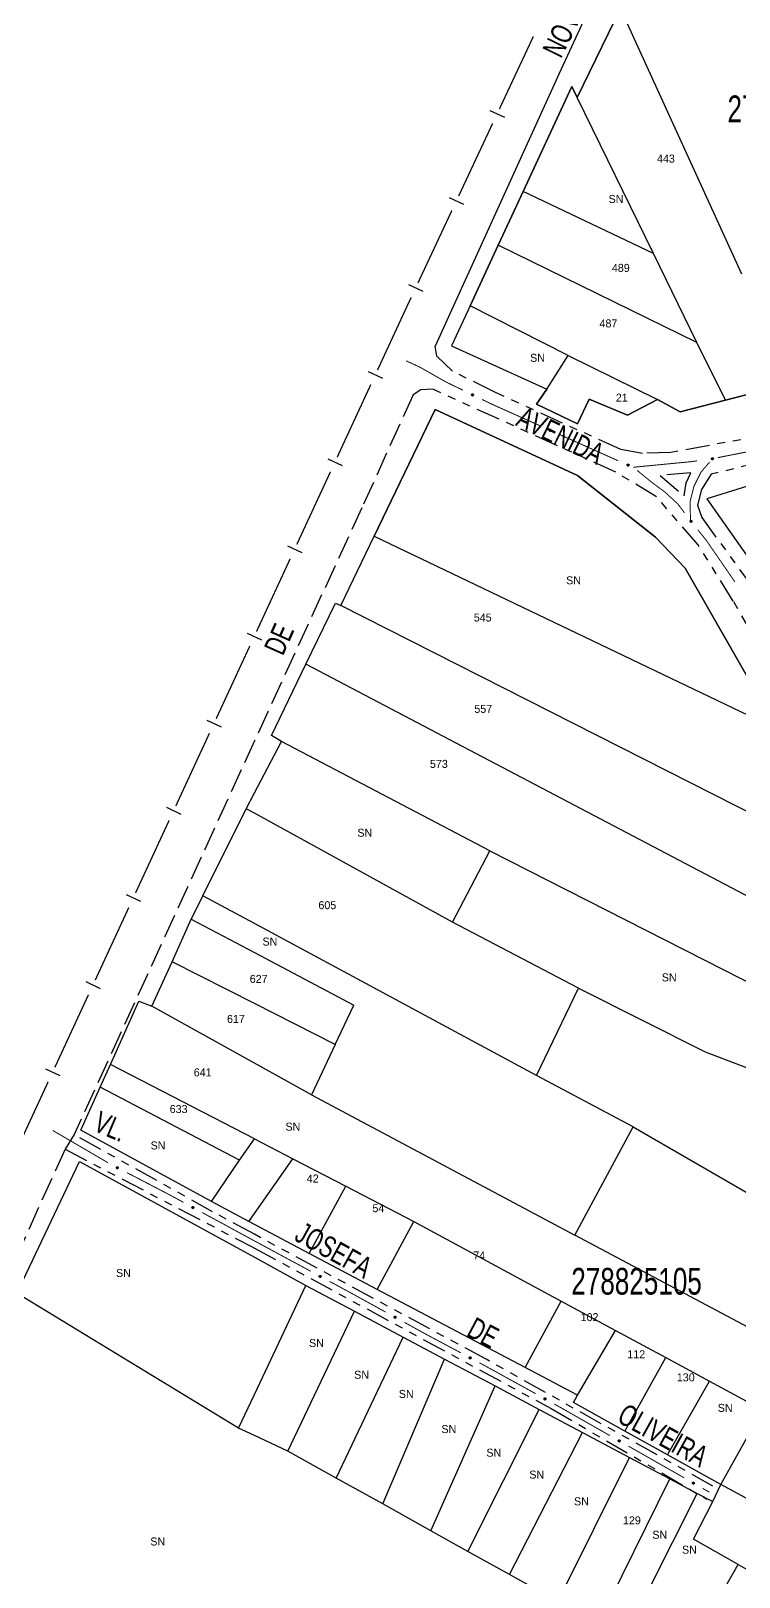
# Model space of a CAD drawing. Extents: x 204373 to 205952, y 4873300 to 4875179.
# Drawn here: x 204595.5 to 204728.3, y 4874133 to 4874422.8 of the extents above; entities that cross this region are included whole.
import ezdxf
from ezdxf.enums import TextEntityAlignment as Align

# ---------------------------------------------------------------- set-up
doc = ezdxf.new("R2010")
doc.units = 0
doc.header["$LTSCALE"] = 1.5
doc.header["$MEASUREMENT"] = 0
doc.linetypes.add('TRACO_11', pattern=[8, 3, -1, 3, -1])
doc.linetypes.add('TRACO_25', pattern=[8, 3, -1, 1, -1, 1, -1])
for name, color, linetype in [('CD_MALHA_LOTES', 7, 'CONTINUOUS'), ('CD_TXT_QUADRA', 255, 'CONTINUOUS'), ('LM-LIM-SETORES-BAIRROS', 250, 'CONTINUOUS'), ('RU-QUADRA', 220, 'CONTINUOUS'), ('SV-EIXO-RUA-N-PAV', 6, 'CONTINUOUS'), ('SV-RUA-NAO-PAV', 7, 'CONTINUOUS'), ('SV-RUA-PAVIM', 7, 'CONTINUOUS'), ('SV-TXT-RUA-N-PAV', 7, 'CONTINUOUS'), ('SV-TXT-RUA-PAV', 7, 'CONTINUOUS'), ('Th_NmrPort', 1, 'CONTINUOUS')]:
    doc.layers.add(name, color=color, linetype=linetype)
doc.styles.add('ARIAL', font='ARIAL.SHX')

msp = doc.modelspace()

# ---------------------------------------------------------------- linework, layer by layer
at = {"layer": 'CD_MALHA_LOTES', "linetype": 'Continuous', "flags": 128}
for points in [[(204697.912973, 4874410.312891), (204706.063629, 4874426.941995)], [(204728.783272, 4874377.177475), (204706.063629, 4874426.941995)], [(204687.796877, 4874392.65641), (204696.92681, 4874412.329432)], [(204696.92681, 4874412.329432), (204697.912973, 4874410.312891)], [(204712.235279, 4874381.026109), (204697.912973, 4874410.312891)], [(204683.13346, 4874382.607761), (204687.796877, 4874392.65641)], [(204712.235279, 4874381.026109), (204687.796877, 4874392.65641)], [(204677.857497, 4874371.239207), (204683.13346, 4874382.607761)], [(204720.375363, 4874364.380966), (204683.13346, 4874382.607761)], [(204720.375363, 4874364.380966), (204712.235279, 4874381.026109)], [(204677.857497, 4874371.239207), (204674.368356, 4874363.720866), (204692.258191, 4874355.639055)], [(204696.220633, 4874361.91619), (204677.857497, 4874371.239207)], [(204692.258191, 4874355.639055), (204696.220633, 4874361.91619)], [(204696.220633, 4874361.91619), (204713.011969, 4874353.67745)], [(204725.724722, 4874353.583889), (204720.375363, 4874364.380966)], [(204738.274321, 4874356.814539), (204725.724722, 4874353.583889)], [(204713.011969, 4874353.67745), (204707.362548, 4874350.774275), (204700.183074, 4874353.755914), (204697.986077, 4874349.126527), (204690.296586, 4874352.814344), (204692.258191, 4874355.639055)], [(204725.724722, 4874353.583889), (204717.249036, 4874351.401988), (204713.011969, 4874353.67745)], [(204734.396058, 4874292.390011), (204731.720211, 4874298.376169), (204718.151614, 4874322.075484), (204712.62159, 4874327.912731), (204697.951667, 4874339.472017), (204671.261623, 4874351.837764), (204659.856174, 4874328.084675)], [(204745.712799, 4874342.398212), (204722.24162, 4874335.039019), (204733.262819, 4874319.448054)], [(204653.59627, 4874315.047746), (204659.856174, 4874328.084675)], [(204659.856174, 4874328.084675), (204734.396058, 4874292.390011)], [(204647.041463, 4874304.058635), (204652.597794, 4874315.508582)], [(204652.597794, 4874315.508582), (204653.59627, 4874315.047746)], [(204741.001364, 4874270.769156), (204653.59627, 4874315.047746)], [(204640.577673, 4874290.738685), (204647.041463, 4874304.058635)], [(204744.102381, 4874253.093356), (204647.041463, 4874304.058635)], [(204637.398954, 4874279.961328), (204642.497821, 4874289.586597)], [(204642.497821, 4874289.586597), (204640.577673, 4874290.738685)], [(204681.515208, 4874269.117829), (204642.497821, 4874289.586597)], [(204635.826378, 4874276.992734), (204637.398954, 4874279.961328)], [(204627.718474, 4874260.666251), (204635.826378, 4874276.992734)], [(204637.398898, 4874276.130556), (204635.826378, 4874276.992734)], [(204674.564276, 4874255.753606), (204637.398898, 4874276.130556)], [(204674.564276, 4874255.753606), (204681.515208, 4874269.117829)], [(204681.515208, 4874269.117829), (204747.145834, 4874235.745674)], [(204627.718474, 4874260.666251), (204625.536755, 4874256.308412)], [(204637.398599, 4874255.456076), (204627.718474, 4874260.666251)], [(204621.974536, 4874248.288936), (204625.536755, 4874256.308412)], [(204625.536755, 4874256.308412), (204637.398521, 4874250.047397)], [(204690.289045, 4874226.988627), (204637.398599, 4874255.456076)], [(204698.182085, 4874243.349456), (204674.564276, 4874255.753606)], [(204637.398521, 4874250.047397), (204656.054059, 4874240.200415)], [(204618.13455, 4874240.014348), (204621.974536, 4874248.288936)], [(204637.398382, 4874240.462362), (204621.974536, 4874248.288936)], [(204690.289045, 4874226.988627), (204698.182085, 4874243.349456)], [(204698.182085, 4874243.349456), (204721.915102, 4874231.444544), (204730.325346, 4874228.2571)], [(204610.383381, 4874229.03783), (204615.730437, 4874240.914548)], [(204615.730437, 4874240.914548), (204618.13455, 4874240.014348)], [(204652.520988, 4874232.788647), (204637.398382, 4874240.462362)], [(204637.39822, 4874229.291803), (204618.13455, 4874240.014348)], [(204652.520988, 4874232.788647), (204656.054059, 4874240.200415)], [(204652.520988, 4874232.788647), (204648.080263, 4874223.345964)], [(204608.470708, 4874224.789459), (204610.383381, 4874229.03783)], [(204637.398015, 4874215.123301), (204610.383381, 4874229.03783)], [(204648.080263, 4874223.345964), (204637.39822, 4874229.291803)], [(204708.397267, 4874217.350665), (204690.289045, 4874226.988627)], [(204604.845523, 4874216.737307), (204608.470708, 4874224.789459)], [(204634.590821, 4874211.107199), (204608.470708, 4874224.789459)], [(204648.080263, 4874223.345964), (204697.492608, 4874197.075439)], [(204697.492608, 4874197.075439), (204708.397267, 4874217.350665)], [(204708.397267, 4874217.350665), (204762.477432, 4874186.113819)], [(204629.33808, 4874203.366319), (204604.845523, 4874216.737307)], [(204634.590821, 4874211.107199), (204637.398015, 4874215.123301)], [(204637.398015, 4874215.123301), (204644.630012, 4874211.376186)], [(204637.397812, 4874201.117838), (204644.630012, 4874211.376186)], [(204644.630012, 4874211.376186), (204654.545224, 4874206.238816)], [(204592.835795, 4874186.134396), (204604.62197, 4874210.886664)], [(204604.62197, 4874210.886664), (204637.397694, 4874192.935438)], [(204629.33808, 4874203.366319), (204634.590821, 4874211.107199)], [(204647.656531, 4874193.619444), (204654.545224, 4874206.238816)], [(204654.545224, 4874206.238816), (204667.267717, 4874199.646909)], [(204636.336589, 4874199.61257), (204629.33808, 4874203.366319)], [(204636.336589, 4874199.61257), (204637.397812, 4874201.117838)], [(204660.408441, 4874186.890899), (204667.267717, 4874199.646909)], [(204667.267717, 4874199.646909), (204694.929112, 4874184.712016)], [(204637.397782, 4874199.050741), (204636.336589, 4874199.61257)], [(204647.656531, 4874193.619444), (204637.397782, 4874199.050741)], [(204768.487823, 4874159.330185), (204697.492608, 4874197.075439)], [(204637.397694, 4874192.935438), (204647.067342, 4874187.639383)], [(204660.408441, 4874186.890899), (204647.656531, 4874193.619444)], [(204634.408013, 4874160.910076), (204594.183708, 4874185.406437)], [(204637.397322, 4874167.221796), (204647.067342, 4874187.639383)], [(204647.067342, 4874187.639383), (204656.169885, 4874182.807051)], [(204688.183497, 4874172.23539), (204660.408441, 4874186.890899)], [(204643.67693, 4874156.593482), (204656.169885, 4874182.807051)], [(204656.169885, 4874182.807051), (204665.306088, 4874177.95685)], [(204688.183497, 4874172.23539), (204694.929112, 4874184.712016)], [(204694.929112, 4874184.712016), (204705.086205, 4874179.228016)], [(204652.749007, 4874151.539463), (204665.306088, 4874177.95685)], [(204665.306088, 4874177.95685), (204673.043805, 4874173.849072)], [(204697.951667, 4874167.081216), (204705.086205, 4874179.228016)], [(204705.086205, 4874179.228016), (204714.543341, 4874174.121935)], [(204661.462298, 4874146.685323), (204673.043805, 4874173.849072)], [(204673.043805, 4874173.849072), (204682.555426, 4874168.79957)], [(204706.869518, 4874160.352894), (204714.543341, 4874174.121935)], [(204714.543341, 4874174.121935), (204722.704698, 4874169.715469)], [(204697.951667, 4874167.081216), (204688.183497, 4874172.23539)], [(204670.475355, 4874141.664185), (204682.555426, 4874168.79957)], [(204682.555426, 4874168.79957), (204690.811705, 4874164.416501)], [(204714.829328, 4874155.924627), (204722.704698, 4874169.715469)], [(204722.704698, 4874169.715469), (204732.68813, 4874164.325232)], [(204634.408013, 4874160.910076), (204637.397322, 4874167.221796)], [(204697.260414, 4874165.69871), (204697.951667, 4874167.081216)], [(204706.869518, 4874160.352894), (204697.260414, 4874165.69871)], [(204677.438624, 4874137.784975), (204690.811705, 4874164.416501)], [(204690.811705, 4874164.416501), (204698.916335, 4874160.113937)], [(204724.872128, 4874150.337533), (204732.68813, 4874164.325232)], [(204637.39721, 4874159.517988), (204634.408013, 4874160.910076)], [(204643.67693, 4874156.593482), (204637.39721, 4874159.517988)], [(204685.200696, 4874133.460755), (204698.916335, 4874160.113937)], [(204698.916335, 4874160.113937), (204707.743693, 4874155.427695)], [(204714.829328, 4874155.924627), (204706.869518, 4874160.352894)], [(204652.749007, 4874151.539463), (204643.67693, 4874156.593482)], [(204694.314655, 4874128.383405), (204707.743693, 4874155.427695)], [(204707.743693, 4874155.427695), (204715.301653, 4874151.415346)], [(204724.872128, 4874150.337533), (204714.829328, 4874155.924627)], [(204661.462298, 4874146.685323), (204652.749007, 4874151.539463)], [(204701.887497, 4874124.164604), (204715.301653, 4874151.415346)], [(204715.301653, 4874151.415346), (204720.45101, 4874148.68167)], [(204706.735822, 4874121.463622), (204720.45101, 4874148.68167)], [(204720.45101, 4874148.68167), (204723.336011, 4874147.150089)], [(204723.336011, 4874147.150089), (204724.872128, 4874150.337533)], [(204733.551549, 4874145.628964), (204724.872128, 4874150.337533)], [(204670.475355, 4874141.664185), (204661.462298, 4874146.685323)], [(204719.726134, 4874140.083948), (204723.336011, 4874147.150089)], [(204677.438624, 4874137.784975), (204670.475355, 4874141.664185)], [(204728.097975, 4874135.321984), (204719.726134, 4874140.083948)], [(204685.200696, 4874133.460755), (204677.438624, 4874137.784975)], [(204694.314655, 4874128.383405), (204685.200696, 4874133.460755)], [(204723.030755, 4874126.471467), (204728.097975, 4874135.321984)], [(204728.097975, 4874135.321984), (204771.741772, 4874111.211739)]]:
    msp.add_lwpolyline(points, dxfattribs=at)
at = {"layer": 'LM-LIM-SETORES-BAIRROS', "const_width": 0.25}
for points in [[(204689.695875, 4874421.709277), (204683.333248, 4874408.125574)], [(204682.060723, 4874405.408834), (204675.698096, 4874391.825131)], [(204674.425571, 4874389.10839), (204668.062944, 4874375.524688)], [(204665.742856, 4874370.571483), (204660.478247, 4874359.200748)], [(204665.942069, 4874370.996787), (204665.742856, 4874370.571483)], [(204666.790419, 4874372.807947), (204665.942069, 4874370.996787)], [(204659.217801, 4874356.478382), (204652.915573, 4874342.866552)], [(204651.655127, 4874340.144186), (204645.352899, 4874326.532355)], [(204644.092454, 4874323.809989), (204637.790225, 4874310.198159)], [(204636.52978, 4874307.475793), (204630.227551, 4874293.863963)], [(204628.967106, 4874291.141597), (204622.664878, 4874277.529767)], [(204621.404432, 4874274.807401), (204615.102204, 4874261.195571)], [(204613.841758, 4874258.473205), (204607.53953, 4874244.861375)], [(204606.279084, 4874242.139009), (204599.976856, 4874228.527179)], [(204598.71641, 4874225.804813), (204592.414182, 4874212.192982)]]:
    msp.add_lwpolyline(points, dxfattribs=at)
at = {"layer": 'LM-LIM-SETORES-BAIRROS'}
for points in [[(204681.550703, 4874407.856257), (204684.267443, 4874406.583731)], [(204673.915551, 4874391.555813), (204676.632291, 4874390.283288)], [(204666.280399, 4874375.25537), (204668.99714, 4874373.982845)], [(204658.696915, 4874358.923515), (204661.419281, 4874357.66307)], [(204651.134241, 4874342.589319), (204653.856607, 4874341.328873)], [(204643.571568, 4874326.255123), (204646.293934, 4874324.994677)], [(204636.008894, 4874309.920927), (204638.73126, 4874308.660481)], [(204628.44622, 4874293.586731), (204631.168586, 4874292.326285)], [(204620.883546, 4874277.252534), (204623.605912, 4874275.992089)], [(204613.320872, 4874260.918338), (204616.043238, 4874259.657893)], [(204605.758198, 4874244.584142), (204608.480564, 4874243.323696)], [(204598.195524, 4874228.249946), (204600.91789, 4874226.9895)]]:
    msp.add_lwpolyline(points, dxfattribs=at)
at = {"layer": 'RU-QUADRA', "linetype": 'Continuous', "flags": 128}
for points in [[(204706.063629, 4874426.941995), (204697.912973, 4874410.312891), (204696.92681, 4874412.329432), (204687.796877, 4874392.65641), (204683.13346, 4874382.607761), (204677.857497, 4874371.239207), (204674.368356, 4874363.720866), (204692.258191, 4874355.639055), (204690.296586, 4874352.814344), (204697.986077, 4874349.126527), (204700.183074, 4874353.755914), (204707.362548, 4874350.774275), (204713.011969, 4874353.67745), (204717.249036, 4874351.401988), (204725.724722, 4874353.583889), (204738.274321, 4874356.814539)], [(204592.835795, 4874186.134396), (204604.62197, 4874210.886664), (204637.397694, 4874192.935438), (204647.067342, 4874187.639383), (204656.169885, 4874182.807051), (204665.306088, 4874177.95685), (204673.043805, 4874173.849072), (204682.555426, 4874168.79957), (204690.811705, 4874164.416501), (204698.916335, 4874160.113937), (204707.743693, 4874155.427695), (204715.301653, 4874151.415346), (204720.45101, 4874148.68167), (204723.336011, 4874147.150089), (204724.872128, 4874150.337533), (204714.829328, 4874155.924627), (204706.869518, 4874160.352894), (204697.260414, 4874165.69871), (204697.951667, 4874167.081216), (204688.183497, 4874172.23539), (204660.408441, 4874186.890899), (204647.656531, 4874193.619444), (204637.397782, 4874199.050741), (204636.336589, 4874199.61257), (204629.33808, 4874203.366319), (204604.845523, 4874216.737307), (204608.470708, 4874224.789459), (204610.383381, 4874229.03783), (204615.730437, 4874240.914548), (204618.13455, 4874240.014348), (204621.974536, 4874248.288936), (204625.536755, 4874256.308412), (204627.718474, 4874260.666251), (204635.826378, 4874276.992734), (204637.398954, 4874279.961328), (204642.497821, 4874289.586597), (204640.577673, 4874290.738685), (204647.041463, 4874304.058635), (204652.597794, 4874315.508582), (204653.59627, 4874315.047746), (204659.856174, 4874328.084675), (204671.261623, 4874351.837764), (204697.951667, 4874339.472017), (204712.62159, 4874327.912731), (204718.151614, 4874322.075484), (204731.720211, 4874298.376169)], [(204745.712799, 4874342.398212), (204722.24162, 4874335.039019), (204733.262819, 4874319.448054)]]:
    msp.add_lwpolyline(points, dxfattribs=at)
at = {"layer": 'SV-EIXO-RUA-N-PAV', "const_width": 0.18}
for points in [[(204665.84341, 4874360.939875), (204667.657428, 4874360.097652)], [(204667.657428, 4874360.097652), (204668.491289, 4874359.710502)], [(204668.491289, 4874359.710502), (204672.907845, 4874357.199127)], [(204672.907845, 4874357.199127), (204673.314212, 4874356.968056)], [(204673.314212, 4874356.968056), (204676.494494, 4874355.430337)], [(204680.095631, 4874353.689128), (204681.8962, 4874352.818523)], [(204681.8962, 4874352.818523), (204681.91982, 4874352.807103)], [(204681.91982, 4874352.807103), (204691.023136, 4874348.732107)], [(204694.674042, 4874347.097821), (204704.714031, 4874342.603534)], [(204724.336398, 4874342.799671), (204734.148342, 4874344.72989)], [(204704.714031, 4874342.603534), (204704.946913, 4874342.499287)], [(204704.946913, 4874342.499287), (204705.630579, 4874342.203648)], [(204708.445896, 4874340.986213), (204718.399493, 4874341.948454)], [(204718.399493, 4874341.948454), (204719.264413, 4874342.032067)], [(204719.264413, 4874342.032067), (204720.384608, 4874342.188373)], [(204721.136408, 4874340.066473), (204722.752782, 4874341.963955)], [(204709.168634, 4874340.396611), (204711.493229, 4874338.500231)], [(204719.826012, 4874337.44568), (204720.909496, 4874339.612649)], [(204720.909496, 4874339.612649), (204721.136408, 4874340.066473)], [(204711.493229, 4874338.500231), (204712.039446, 4874338.054633)], [(204712.039446, 4874338.054633), (204713.889011, 4874336.695769)], [(204713.889011, 4874336.695769), (204714.356341, 4874336.352425)], [(204714.356341, 4874336.352425), (204716.134639, 4874334.710918)], [(204719.077214, 4874334.450489), (204719.686007, 4874336.885661)], [(204719.686007, 4874336.885661), (204719.826012, 4874337.44568)], [(204716.134639, 4874334.710918), (204716.815086, 4874334.082814)], [(204716.815086, 4874334.082814), (204718.067471, 4874332.429665)], [(204719.091539, 4874333.960816), (204719.077214, 4874334.450489)], [(204719.179264, 4874330.962099), (204719.091539, 4874333.960816)], [(204720.533206, 4874329.280589), (204721.787525, 4874327.722807)], [(204721.787525, 4874327.722807), (204722.110844, 4874327.321265)], [(204722.110844, 4874327.321265), (204727.492422, 4874319.511414)], [(204599.572686, 4874216.703371), (204609.933117, 4874210.6485)], [(204613.478142, 4874208.796062), (204621.461759, 4874204.641323)], [(204621.461759, 4874204.641323), (204621.522526, 4874204.609699)], [(204621.522526, 4874204.609699), (204624.09913, 4874203.211563)], [(204627.614882, 4874201.303819), (204637.283201, 4874196.057524)], [(204637.283201, 4874196.057524), (204637.39771, 4874195.995388)], [(204637.39771, 4874195.995388), (204647.961434, 4874190.302609)], [(204651.482675, 4874188.405015), (204654.123606, 4874186.981821)], [(204654.123606, 4874186.981821), (204654.411733, 4874186.826549)], [(204654.411733, 4874186.826549), (204662.012955, 4874182.650771)], [(204665.518771, 4874180.724829), (204669.024587, 4874178.798887)], [(204669.024587, 4874178.798887), (204669.864173, 4874178.337655)], [(204669.864173, 4874178.337655), (204676.07721, 4874175.022712)], [(204679.60631, 4874173.139774), (204680.243171, 4874172.799979)], [(204680.243171, 4874172.799979), (204690.125274, 4874167.364822)], [(204693.629163, 4874165.435404), (204704.060445, 4874159.503426)], [(204707.537539, 4874157.5261), (204717.968821, 4874151.594123)], [(204721.445915, 4874149.616797), (204722.315188, 4874149.122465)], [(204722.315188, 4874149.122465), (204722.720799, 4874148.891806)]]:
    msp.add_lwpolyline(points, dxfattribs=at)
at = {"layer": 'SV-EIXO-RUA-N-PAV'}
for points in [[(204678.213627, 4874354.721381), (204678.259584, 4874354.738114), (204678.302504, 4874354.743098), (204678.339497, 4874354.736952), (204678.370771, 4874354.722997), (204678.401157, 4874354.705117), (204678.427816, 4874354.680331), (204678.451311, 4874354.646267), (204678.46842, 4874354.600284), (204678.470636, 4874354.555981), (204678.466551, 4874354.519391), (204678.453877, 4874354.485943), (204678.436013, 4874354.456715), (204678.409351, 4874354.429874), (204678.374598, 4874354.406402), (204678.327943, 4874354.390316), (204678.285833, 4874354.385719), (204678.250207, 4874354.392603), (204678.216661, 4874354.405558), (204678.185858, 4874354.424184), (204678.159829, 4874354.448665), (204678.136259, 4874354.483699), (204678.120993, 4874354.529957), (204678.115928, 4874354.571905), (204678.12231, 4874354.607617), (204678.135808, 4874354.640357), (204678.153371, 4874354.671052), (204678.177171, 4874354.698888), (204678.213627, 4874354.721381)], [(204692.762424, 4874348.074141), (204692.807867, 4874348.092222), (204692.850621, 4874348.098469), (204692.887779, 4874348.093416), (204692.919451, 4874348.080389), (204692.950352, 4874348.063413), (204692.97773, 4874348.039423), (204693.002218, 4874348.006066), (204693.020676, 4874347.960608), (204693.024197, 4874347.91639), (204693.021193, 4874347.879695), (204693.00951, 4874347.845888), (204692.992515, 4874347.816146), (204692.966656, 4874347.788531), (204692.93261, 4874347.764044), (204692.88645, 4874347.746591), (204692.844494, 4874347.740753), (204692.808681, 4874347.746585), (204692.774767, 4874347.758544), (204692.743428, 4874347.776254), (204692.716689, 4874347.799958), (204692.692096, 4874347.834281), (204692.675473, 4874347.880069), (204692.669174, 4874347.921849), (204692.6745, 4874347.957735), (204692.687026, 4874347.990858), (204692.703677, 4874348.022058), (204692.726646, 4874348.050583), (204692.762424, 4874348.074141)], [(204723.126975, 4874342.673942), (204723.153655, 4874342.714933), (204723.184967, 4874342.744707), (204723.21823, 4874342.762023), (204723.251613, 4874342.76966), (204723.286646, 4874342.773627), (204723.322849, 4874342.769834), (204723.362098, 4874342.756723), (204723.403405, 4874342.730248), (204723.431797, 4874342.696168), (204723.450519, 4874342.664465), (204723.460487, 4874342.630113), (204723.46377, 4874342.596016), (204723.458586, 4874342.55854), (204723.444911, 4874342.518895), (204723.417285, 4874342.478004), (204723.386387, 4874342.449025), (204723.353774, 4874342.433121), (204723.319175, 4874342.423318), (204723.283361, 4874342.419697), (204723.247845, 4874342.423625), (204723.207953, 4874342.437466), (204723.167954, 4874342.465268), (204723.1387, 4874342.495754), (204723.122342, 4874342.528136), (204723.113458, 4874342.562416), (204723.109052, 4874342.597505), (204723.11135, 4874342.634056), (204723.126975, 4874342.673942)], [(204707.378107, 4874341.567892), (204707.423316, 4874341.58655), (204707.465987, 4874341.593342), (204707.503207, 4874341.588763), (204707.535042, 4874341.57614), (204707.566156, 4874341.559558), (204707.593838, 4874341.53592), (204707.618749, 4874341.502878), (204707.637785, 4874341.457658), (204707.641869, 4874341.413489), (204707.639332, 4874341.376758), (204707.628081, 4874341.342805), (204707.611466, 4874341.312849), (204707.585961, 4874341.284907), (204707.55223, 4874341.259988), (204707.506296, 4874341.241948), (204707.464417, 4874341.235577), (204707.428533, 4874341.240951), (204707.39447, 4874341.252478), (204707.362908, 4874341.269787), (204707.335869, 4874341.293148), (204707.310841, 4874341.327156), (204707.293636, 4874341.372728), (204707.286804, 4874341.414425), (204707.291673, 4874341.450375), (204707.303777, 4874341.483655), (204707.320028, 4874341.515064), (204707.342632, 4874341.54388), (204707.378107, 4874341.567892)], [(204719.274518, 4874331.019321), (204719.323214, 4874331.014763), (204719.364133, 4874331.000888), (204719.394931, 4874330.979493), (204719.417217, 4874330.95349), (204719.43702, 4874330.92432), (204719.450497, 4874330.890505), (204719.457141, 4874330.849662), (204719.452912, 4874330.800781), (204719.435944, 4874330.759797), (204719.416583, 4874330.728481), (204719.390807, 4874330.703682), (204719.362147, 4874330.684919), (204719.32656, 4874330.672082), (204719.285103, 4874330.665752), (204719.236055, 4874330.671194), (204719.196032, 4874330.685072), (204719.166786, 4874330.706549), (204719.142018, 4874330.732621), (204719.122158, 4874330.762643), (204719.10912, 4874330.795913), (204719.102822, 4874330.837665), (204719.108835, 4874330.886004), (204719.122221, 4874330.92608), (204719.143282, 4874330.95562), (204719.169498, 4874330.979426), (204719.198514, 4874330.999644), (204719.231941, 4874331.014606), (204719.274518, 4874331.019321)], [(204611.627368, 4874209.883315), (204611.673797, 4874209.898687), (204611.716845, 4874209.902405), (204611.753641, 4874209.895171), (204611.78449, 4874209.880301), (204611.814337, 4874209.861533), (204611.840254, 4874209.835972), (204611.862735, 4874209.801231), (204611.878482, 4874209.754764), (204611.879392, 4874209.710415), (204611.874231, 4874209.673961), (204611.860577, 4874209.640901), (204611.841859, 4874209.612212), (204611.814417, 4874209.586169), (204611.778988, 4874209.56373), (204611.73188, 4874209.549026), (204611.689653, 4874209.545671), (204611.654245, 4874209.553602), (204611.621095, 4874209.56754), (204611.590854, 4874209.587065), (204611.565558, 4874209.612303), (204611.54303, 4874209.648016), (204611.529134, 4874209.694703), (204611.525307, 4874209.736782), (204611.532738, 4874209.772291), (204611.547194, 4874209.804619), (204611.565654, 4874209.834784), (204611.590264, 4874209.861906), (204611.627368, 4874209.883315)], [(204625.783221, 4874202.422971), (204625.82991, 4874202.437537), (204625.873016, 4874202.440508), (204625.909681, 4874202.432638), (204625.940268, 4874202.417236), (204625.969785, 4874202.397954), (204625.995255, 4874202.371948), (204626.017131, 4874202.336822), (204626.032071, 4874202.290089), (204626.032212, 4874202.245732), (204626.02642, 4874202.209372), (204626.012196, 4874202.176553), (204625.992984, 4874202.148193), (204625.965095, 4874202.122629), (204625.929282, 4874202.100808), (204625.881927, 4874202.086922), (204625.839647, 4874202.0843), (204625.804383, 4874202.092843), (204625.771479, 4874202.107352), (204625.741581, 4874202.127399), (204625.716726, 4874202.153071), (204625.69482, 4874202.189168), (204625.681734, 4874202.23609), (204625.678637, 4874202.278229), (204625.686683, 4874202.313604), (204625.701697, 4874202.345676), (204625.720676, 4874202.375516), (204625.745752, 4874202.402208), (204625.783221, 4874202.422971)], [(204649.647793, 4874189.518879), (204649.69444, 4874189.533579), (204649.737536, 4874189.536675), (204649.774224, 4874189.528911), (204649.804856, 4874189.513596), (204649.834428, 4874189.494399), (204649.859973, 4874189.468467), (204649.88195, 4874189.433405), (204649.897025, 4874189.386715), (204649.897294, 4874189.342358), (204649.891607, 4874189.305982), (204649.877477, 4874189.273122), (204649.858347, 4874189.244707), (204649.830532, 4874189.219063), (204649.794783, 4874189.197138), (204649.747467, 4874189.183116), (204649.705196, 4874189.180371), (204649.669907, 4874189.188813), (204649.636962, 4874189.203227), (204649.607005, 4874189.223187), (204649.582076, 4874189.248787), (204649.560067, 4874189.284822), (204649.546846, 4874189.331705), (204649.543627, 4874189.373835), (204649.55157, 4874189.409233), (204649.566492, 4874189.441348), (204649.585385, 4874189.471244), (204649.610384, 4874189.498007), (204649.647793, 4874189.518879)], [(204663.692935, 4874181.85346), (204663.739699, 4874181.867784), (204663.78282, 4874181.870532), (204663.819444, 4874181.862472), (204663.84995, 4874181.846911), (204663.879367, 4874181.827476), (204663.904702, 4874181.801338), (204663.926396, 4874181.7661), (204663.941093, 4874181.71929), (204663.941005, 4874181.674932), (204663.935024, 4874181.638604), (204663.92063, 4874181.605859), (204663.901271, 4874181.577598), (204663.87325, 4874181.552179), (204663.837325, 4874181.530544), (204663.789898, 4874181.516904), (204663.747605, 4874181.514501), (204663.712386, 4874181.523226), (204663.679558, 4874181.537906), (204663.649764, 4874181.558107), (204663.625042, 4874181.583908), (204663.603324, 4874181.620119), (204663.590481, 4874181.667107), (204663.587602, 4874181.709262), (204663.595831, 4874181.744595), (204663.611011, 4874181.776589), (204663.630145, 4874181.80633), (204663.655359, 4874181.832892), (204663.692935, 4874181.85346)], [(204677.766813, 4874174.245999), (204677.813398, 4874174.260894), (204677.856482, 4874174.264168), (204677.893202, 4874174.256557), (204677.923896, 4874174.24137), (204677.953548, 4874174.222296), (204677.979201, 4874174.19647), (204678.001324, 4874174.161499), (204678.016592, 4874174.114873), (204678.017046, 4874174.070517), (204678.01151, 4874174.034118), (204677.997517, 4874174.0012), (204677.978505, 4874173.972705), (204677.950798, 4874173.946945), (204677.915139, 4874173.924873), (204677.867883, 4874173.910654), (204677.825623, 4874173.907733), (204677.790299, 4874173.916028), (204677.757294, 4874173.930305), (204677.727255, 4874173.950141), (204677.70222, 4874173.975637), (204677.680061, 4874174.01158), (204677.666645, 4874174.058408), (204677.663251, 4874174.100524), (204677.671047, 4874174.135955), (204677.685835, 4874174.168132), (204677.704604, 4874174.198105), (204677.729491, 4874174.224973), (204677.766813, 4874174.245999)], [(204691.804861, 4874166.566681), (204691.851632, 4874166.580981), (204691.894754, 4874166.583708), (204691.931374, 4874166.57563), (204691.961873, 4874166.560054), (204691.99128, 4874166.540604), (204692.016602, 4874166.514454), (204692.038278, 4874166.479205), (204692.052952, 4874166.432388), (204692.052842, 4874166.38803), (204692.046843, 4874166.351705), (204692.032433, 4874166.318967), (204692.01306, 4874166.290716), (204691.985027, 4874166.265311), (204691.94909, 4874166.243693), (204691.901657, 4874166.230077), (204691.859363, 4874166.227694), (204691.824148, 4874166.236438), (204691.791327, 4874166.251133), (204691.761543, 4874166.271349), (204691.736834, 4874166.297162), (204691.715134, 4874166.333384), (204691.702315, 4874166.380379), (204691.699456, 4874166.422534), (204691.707703, 4874166.457863), (204691.722899, 4874166.48985), (204691.742048, 4874166.519582), (204691.767275, 4874166.546131), (204691.804861, 4874166.566681)], [(204705.72851, 4874158.681479), (204705.77548, 4874158.695113), (204705.818636, 4874158.697225), (204705.855138, 4874158.688628), (204705.885412, 4874158.672619), (204705.91454, 4874158.652754), (204705.939487, 4874158.626246), (204705.96066, 4874158.590692), (204705.974667, 4874158.543671), (204705.973925, 4874158.49932), (204705.967411, 4874158.463083), (204705.952536, 4874158.430553), (204705.932764, 4874158.402581), (204705.904372, 4874158.377577), (204705.868132, 4874158.356473), (204705.820509, 4874158.343532), (204705.778186, 4874158.341751), (204705.743099, 4874158.350995), (204705.71049, 4874158.366156), (204705.680997, 4874158.386793), (204705.656657, 4874158.412955), (204705.635474, 4874158.449481), (204705.623325, 4874158.496654), (204705.621067, 4874158.538846), (204705.629815, 4874158.574054), (204705.645464, 4874158.605821), (204705.665034, 4874158.635278), (204705.690636, 4874158.661465), (204705.72851, 4874158.681479)], [(204719.636886, 4874150.772175), (204719.683856, 4874150.785809), (204719.727012, 4874150.787922), (204719.763514, 4874150.779324), (204719.793788, 4874150.763316), (204719.822915, 4874150.74345), (204719.847863, 4874150.716943), (204719.869035, 4874150.681389), (204719.883043, 4874150.634368), (204719.882301, 4874150.590016), (204719.875787, 4874150.553779), (204719.860912, 4874150.52125), (204719.841139, 4874150.493277), (204719.812748, 4874150.468274), (204719.776508, 4874150.447169), (204719.728885, 4874150.434229), (204719.686562, 4874150.432448), (204719.651474, 4874150.441691), (204719.618866, 4874150.456852), (204719.589373, 4874150.47749), (204719.565033, 4874150.503651), (204719.54385, 4874150.540178), (204719.531701, 4874150.58735), (204719.529442, 4874150.629542), (204719.538191, 4874150.664751), (204719.55384, 4874150.696517), (204719.573409, 4874150.725974), (204719.599012, 4874150.752162), (204719.636886, 4874150.772175)]]:
    msp.add_lwpolyline(points, close=True, dxfattribs=at)
for points in [[(204678.115928, 4874354.571905), (204678.436013, 4874354.456715)], [(204678.119978, 4874354.549084), (204678.417967, 4874354.444409)], [(204678.120993, 4874354.529957), (204678.409351, 4874354.429874)], [(204678.121909, 4874354.587558), (204678.44201, 4874354.472191)], [(204678.12231, 4874354.607617), (204678.453877, 4874354.485943)], [(204678.13121, 4874354.622468), (204678.457494, 4874354.50108)], [(204678.132749, 4874354.506534), (204678.389011, 4874354.419003)], [(204678.135808, 4874354.640357), (204678.466551, 4874354.519391)], [(204678.136259, 4874354.483699), (204678.374598, 4874354.406402)], [(204678.148476, 4874354.655042), (204678.464892, 4874354.541457)], [(204678.153371, 4874354.671052), (204678.470636, 4874354.555981)], [(204678.154038, 4874354.465927), (204678.344084, 4874354.401318)], [(204678.159829, 4874354.448665), (204678.327943, 4874354.390316)], [(204678.169468, 4874354.682784), (204678.465594, 4874354.580525)], [(204678.177027, 4874354.435108), (204678.300899, 4874354.39037)], [(204678.177171, 4874354.698888), (204678.46842, 4874354.600284)], [(204678.185858, 4874354.424184), (204678.285833, 4874354.385719)], [(204678.195373, 4874354.708149), (204678.455874, 4874354.623116)], [(204678.213627, 4874354.721381), (204678.451311, 4874354.646267)], [(204678.239031, 4874354.729478), (204678.432722, 4874354.666139)], [(204678.259584, 4874354.738114), (204678.427816, 4874354.680331)], [(204678.284038, 4874354.741061), (204678.406088, 4874354.695689)], [(204678.302504, 4874354.743098), (204678.401157, 4874354.705117)], [(204692.669174, 4874347.921849), (204692.992515, 4874347.816146)], [(204692.673895, 4874347.899158), (204692.97484, 4874347.803313)], [(204692.6745, 4874347.957735), (204693.00951, 4874347.845888)], [(204692.67469, 4874347.937672), (204692.998053, 4874347.831792)], [(204692.675473, 4874347.880069), (204692.966656, 4874347.788531)], [(204692.682958, 4874347.972841), (204693.012679, 4874347.861125)], [(204692.687026, 4874347.990858), (204693.021193, 4874347.879695)], [(204692.687914, 4874347.857003), (204692.946645, 4874347.777065)], [(204692.692096, 4874347.834281), (204692.93261, 4874347.764044)], [(204692.699256, 4874348.00591), (204693.018883, 4874347.901703)], [(204692.703677, 4874348.022058), (204693.024197, 4874347.91639)], [(204692.710391, 4874347.817041), (204692.90226, 4874347.758063)], [(204692.716689, 4874347.799958), (204692.88645, 4874347.746591)], [(204692.719421, 4874348.034258), (204693.018433, 4874347.940774)], [(204692.726646, 4874348.050583), (204693.020676, 4874347.960608)], [(204692.734279, 4874347.786913), (204692.859416, 4874347.745847)], [(204692.743428, 4874347.776254), (204692.844494, 4874347.740753)], [(204692.744568, 4874348.060377), (204693.007462, 4874347.98306)], [(204692.762424, 4874348.074141), (204693.002218, 4874348.006066)], [(204692.787577, 4874348.082984), (204692.983052, 4874348.025382)], [(204692.807867, 4874348.092222), (204692.97773, 4874348.039423)], [(204692.832224, 4874348.095888), (204692.955558, 4874348.054134)], [(204692.850621, 4874348.098469), (204692.950352, 4874348.063413)], [(204723.109052, 4874342.597505), (204723.431797, 4874342.696168)], [(204723.11135, 4874342.634056), (204723.403405, 4874342.730248)], [(204723.113458, 4874342.562416), (204723.450519, 4874342.664465)], [(204723.11476, 4874342.581767), (204723.435933, 4874342.681106)], [(204723.114869, 4874342.616555), (204723.413019, 4874342.712756)], [(204723.120335, 4874342.652397), (204723.379657, 4874342.740959)], [(204723.120532, 4874342.545354), (204723.454282, 4874342.644386)], [(204723.122342, 4874342.528136), (204723.460487, 4874342.630113)], [(204723.126975, 4874342.673942), (204723.362098, 4874342.756723)], [(204723.134074, 4874342.51186), (204723.459264, 4874342.61199)], [(204723.1387, 4874342.495754), (204723.46377, 4874342.596016)], [(204723.142415, 4874342.69568), (204723.335299, 4874342.761437)], [(204723.153655, 4874342.714933), (204723.322849, 4874342.769834)], [(204723.15565, 4874342.479947), (204723.45674, 4874342.575336)], [(204723.167954, 4874342.465268), (204723.458586, 4874342.55854)], [(204723.171431, 4874342.731982), (204723.296252, 4874342.769054)], [(204723.184967, 4874342.744707), (204723.286646, 4874342.773627)], [(204723.191426, 4874342.453609), (204723.448861, 4874342.537628)], [(204723.207953, 4874342.437466), (204723.444911, 4874342.518895)], [(204723.232843, 4874342.433943), (204723.423576, 4874342.496496)], [(204723.247845, 4874342.423625), (204723.417285, 4874342.478004)], [(204723.269738, 4874342.423122), (204723.395635, 4874342.461796)], [(204723.283361, 4874342.419697), (204723.386387, 4874342.449025)], [(204707.286804, 4874341.414425), (204707.611466, 4874341.312849)], [(204707.291673, 4874341.450375), (204707.628081, 4874341.342805)], [(204707.291814, 4874341.391795), (204707.593956, 4874341.299792)], [(204707.292119, 4874341.430316), (204707.616805, 4874341.328564)], [(204707.293636, 4874341.372728), (204707.585961, 4874341.284907)], [(204707.299938, 4874341.465588), (204707.631055, 4874341.358081)], [(204707.303777, 4874341.483655), (204707.639332, 4874341.376758)], [(204707.30637, 4874341.349822), (204707.566098, 4874341.273186)], [(204707.310841, 4874341.327156), (204707.55223, 4874341.259988)], [(204707.315814, 4874341.498862), (204707.636742, 4874341.398735)], [(204707.320028, 4874341.515064), (204707.641869, 4874341.413489)], [(204707.329354, 4874341.31015), (204707.521958, 4874341.253621)], [(204707.335616, 4874341.527465), (204707.635794, 4874341.437797)], [(204707.335869, 4874341.293148), (204707.506296, 4874341.241948)], [(204707.342632, 4874341.54388), (204707.637785, 4874341.457658)], [(204707.353624, 4874341.280329), (204707.479274, 4874341.24086)], [(204707.360428, 4874341.553901), (204707.624285, 4874341.47994)], [(204707.362908, 4874341.269787), (204707.464417, 4874341.235577)], [(204707.378107, 4874341.567892), (204707.618749, 4874341.502878)], [(204707.403146, 4874341.577055), (204707.599338, 4874341.521947)], [(204707.423316, 4874341.58655), (204707.593838, 4874341.53592)], [(204707.447624, 4874341.590527), (204707.57148, 4874341.550347)], [(204707.465987, 4874341.593342), (204707.566156, 4874341.559558)], [(204719.102822, 4874330.837665), (204719.285103, 4874330.665752)], [(204719.108835, 4874330.886004), (204719.32656, 4874330.672082)], [(204719.10912, 4874330.795913), (204719.236055, 4874330.671194)], [(204719.109429, 4874330.859803), (204719.303523, 4874330.670967)], [(204719.111278, 4874330.813992), (204719.255352, 4874330.674225)], [(204719.116109, 4874330.903723), (204719.34057, 4874330.681526)], [(204719.118856, 4874330.776296), (204719.211638, 4874330.682824)], [(204719.122158, 4874330.762643), (204719.196032, 4874330.685072)], [(204719.122221, 4874330.92608), (204719.362147, 4874330.684919)], [(204719.134329, 4874330.937664), (204719.374194, 4874330.696337)], [(204719.143282, 4874330.95562), (204719.390807, 4874330.703682)], [(204719.157683, 4874330.965229), (204719.400557, 4874330.715812)], [(204719.169498, 4874330.979426), (204719.416583, 4874330.728481)], [(204719.187235, 4874330.987272), (204719.424532, 4874330.749132)], [(204719.198514, 4874330.999644), (204719.435944, 4874330.759797)], [(204719.218084, 4874331.003352), (204719.441896, 4874330.784136)], [(204719.231941, 4874331.014606), (204719.452912, 4874330.800781)], [(204719.252356, 4874331.015181), (204719.451351, 4874330.826787)], [(204719.274518, 4874331.019321), (204719.457141, 4874330.849662)], [(204719.300942, 4874331.015761), (204719.448853, 4874330.87558)], [(204719.323214, 4874331.014763), (204719.450497, 4874330.890505)], [(204719.346574, 4874331.006954), (204719.437438, 4874330.913689)], [(204719.364133, 4874331.000888), (204719.43702, 4874330.92432)], [(204611.525307, 4874209.736782), (204611.841859, 4874209.612212)], [(204611.528683, 4874209.713852), (204611.823458, 4874209.600443)], [(204611.529134, 4874209.694703), (204611.814417, 4874209.586169)], [(204611.531746, 4874209.752252), (204611.848309, 4874209.627505)], [(204611.532738, 4874209.772291), (204611.860577, 4874209.640901)], [(204611.540194, 4874209.670944), (204611.793766, 4874209.575901)], [(204611.542072, 4874209.786873), (204611.864638, 4874209.655925)], [(204611.54303, 4874209.648016), (204611.778988, 4874209.56373)], [(204611.547194, 4874209.804619), (204611.874231, 4874209.673961)], [(204611.560277, 4874209.629728), (204611.748338, 4874209.559548)], [(204611.56029, 4874209.818925), (204611.873222, 4874209.696066)], [(204611.565558, 4874209.612303), (204611.73188, 4874209.549026)], [(204611.565654, 4874209.834784), (204611.879392, 4874209.710415)], [(204611.58209, 4874209.846036), (204611.875074, 4874209.735096)], [(204611.582349, 4874209.598244), (204611.704849, 4874209.549877)], [(204611.590264, 4874209.861906), (204611.878482, 4874209.754764)], [(204611.590854, 4874209.587065), (204611.689653, 4874209.545671)], [(204611.608732, 4874209.870627), (204611.866614, 4874209.777955)], [(204611.627368, 4874209.883315), (204611.862735, 4874209.801231)], [(204611.652998, 4874209.890661), (204611.84474, 4874209.821642)], [(204611.673797, 4874209.898687), (204611.840254, 4874209.835972)], [(204611.698328, 4874209.900912), (204611.818987, 4874209.851964)], [(204611.716845, 4874209.902405), (204611.814337, 4874209.861533)], [(204625.678637, 4874202.278229), (204625.992984, 4874202.148193)], [(204625.681616, 4874202.255244), (204625.974382, 4874202.136745)], [(204625.681734, 4874202.23609), (204625.965095, 4874202.122629)], [(204625.685343, 4874202.293585), (204625.999698, 4874202.163372)], [(204625.686683, 4874202.313604), (204626.012196, 4874202.176553)], [(204625.692382, 4874202.212142), (204625.944269, 4874202.112721)], [(204625.69482, 4874202.189168), (204625.929282, 4874202.100808)], [(204625.696267, 4874202.328022), (204626.016516, 4874202.191505)], [(204625.701697, 4874202.345676), (204626.02642, 4874202.209372)], [(204625.711748, 4874202.170585), (204625.898564, 4874202.097157)], [(204625.715038, 4874202.359753), (204626.025794, 4874202.231492)], [(204625.716726, 4874202.153071), (204625.881927, 4874202.086922)], [(204625.720676, 4874202.375516), (204626.032212, 4874202.245732)], [(204625.733271, 4874202.138723), (204625.854915, 4874202.088241)], [(204625.737304, 4874202.386482), (204626.028323, 4874202.270484)], [(204625.741581, 4874202.127399), (204625.839647, 4874202.0843)], [(204625.745752, 4874202.402208), (204626.032071, 4874202.290089)], [(204625.764368, 4874202.410608), (204626.020606, 4874202.313483)], [(204625.783221, 4874202.422971), (204626.017131, 4874202.336822)], [(204625.808975, 4874202.429872), (204625.999492, 4874202.357542)], [(204625.82991, 4874202.437537), (204625.995255, 4874202.371948)], [(204625.854475, 4874202.439337), (204625.974269, 4874202.388306)], [(204625.873016, 4874202.440508), (204625.969785, 4874202.397954)], [(204649.543627, 4874189.373835), (204649.858347, 4874189.244707)], [(204649.546671, 4874189.350859), (204649.839779, 4874189.233205)], [(204649.546846, 4874189.331705), (204649.830532, 4874189.219063)], [(204649.550289, 4874189.389211), (204649.865018, 4874189.259905)], [(204649.55157, 4874189.409233), (204649.877477, 4874189.273122)], [(204649.557562, 4874189.307789), (204649.809735, 4874189.209094)], [(204649.560067, 4874189.284822), (204649.794783, 4874189.197138)], [(204649.561113, 4874189.423679), (204649.881755, 4874189.288086)], [(204649.566492, 4874189.441348), (204649.891607, 4874189.305982)], [(204649.577048, 4874189.266287), (204649.764075, 4874189.193399)], [(204649.579792, 4874189.455464), (204649.890917, 4874189.3281)], [(204649.582076, 4874189.248787), (204649.747467, 4874189.183116)], [(204649.585385, 4874189.471244), (204649.897294, 4874189.342358)], [(204649.598663, 4874189.234488), (204649.720452, 4874189.184357)], [(204649.601981, 4874189.482257), (204649.893334, 4874189.367099)], [(204649.607005, 4874189.223187), (204649.705196, 4874189.180371)], [(204649.610384, 4874189.498007), (204649.897025, 4874189.386715)], [(204649.628975, 4874189.506461), (204649.885493, 4874189.410076)], [(204649.647793, 4874189.518879), (204649.88195, 4874189.433405)], [(204649.673527, 4874189.525854), (204649.864252, 4874189.454073)], [(204649.69444, 4874189.533579), (204649.859973, 4874189.468467)], [(204649.718999, 4874189.53545), (204649.83894, 4874189.484764)], [(204649.737536, 4874189.536675), (204649.834428, 4874189.494399)], [(204663.587602, 4874181.709262), (204663.901271, 4874181.577598)], [(204663.590462, 4874181.686262), (204663.88261, 4874181.566247)], [(204663.590481, 4874181.667107), (204663.87325, 4874181.552179)], [(204663.594388, 4874181.724583), (204663.908064, 4874181.592742)], [(204663.595831, 4874181.744595), (204663.92063, 4874181.605859)], [(204663.601004, 4874181.643105), (204663.852373, 4874181.542379)], [(204663.603324, 4874181.620119), (204663.837325, 4874181.530544)], [(204663.605491, 4874181.758963), (204663.925028, 4874181.620788)], [(204663.611011, 4874181.776589), (204663.935024, 4874181.638604)], [(204663.620155, 4874181.601447), (204663.806588, 4874181.527053)], [(204663.624425, 4874181.790596), (204663.934513, 4874181.660726)], [(204663.625042, 4874181.583908), (204663.789898, 4874181.516904)], [(204663.630145, 4874181.80633), (204663.941005, 4874181.674932)], [(204663.641512, 4874181.569475), (204663.762893, 4874181.518363)], [(204663.64683, 4874181.817209), (204663.937244, 4874181.699704)], [(204663.649764, 4874181.558107), (204663.747605, 4874181.514501)], [(204663.655359, 4874181.832892), (204663.941093, 4874181.71929)], [(204663.674018, 4874181.841195), (204663.92975, 4874181.742743)], [(204663.692935, 4874181.85346), (204663.926396, 4874181.7661)], [(204663.718725, 4874181.860227), (204663.908864, 4874181.786911)], [(204663.739699, 4874181.867784), (204663.904702, 4874181.801338)], [(204663.764274, 4874181.869456), (204663.883801, 4874181.817805)], [(204663.78282, 4874181.870532), (204663.879367, 4874181.827476)], [(204677.663251, 4874174.100524), (204677.978505, 4874173.972705)], [(204677.666391, 4874174.07756), (204677.959985, 4874173.961126)], [(204677.666645, 4874174.058408), (204677.950798, 4874173.946945)], [(204677.669849, 4874174.115927), (204677.985113, 4874173.987931)], [(204677.671047, 4874174.135955), (204677.997517, 4874174.0012)], [(204677.677461, 4874174.034536), (204677.930042, 4874173.936891)], [(204677.680061, 4874174.01158), (204677.915139, 4874173.924873)], [(204677.68053, 4874174.15044), (204678.001732, 4874174.016182)], [(204677.685835, 4874174.168132), (204678.01151, 4874174.034118)], [(204677.697119, 4874173.993115), (204677.884448, 4874173.921005)], [(204677.699077, 4874174.182302), (204678.010729, 4874174.056233)], [(204677.70222, 4874173.975637), (204677.867883, 4874173.910654)], [(204677.704604, 4874174.198105), (204678.017046, 4874174.070517)], [(204677.718866, 4874173.961407), (204677.840862, 4874173.911782)], [(204677.721154, 4874174.209188), (204678.012983, 4874174.095242)], [(204677.727255, 4874173.950141), (204677.825623, 4874173.907733)], [(204677.729491, 4874174.224973), (204678.016592, 4874174.114873)], [(204677.748047, 4874174.233504), (204678.004963, 4874174.138185)], [(204677.766813, 4874174.245999), (204678.001324, 4874174.161499)], [(204677.792518, 4874174.253081), (204677.983539, 4874174.182094)], [(204677.813398, 4874174.260894), (204677.979201, 4874174.19647)], [(204677.83795, 4874174.262866), (204677.9581, 4874174.21268)], [(204677.856482, 4874174.264168), (204677.953548, 4874174.222296)], [(204691.699456, 4874166.422534), (204692.01306, 4874166.290716)], [(204691.702304, 4874166.399533), (204691.994394, 4874166.279374)], [(204691.702315, 4874166.380379), (204691.985027, 4874166.265311)], [(204691.70625, 4874166.437852), (204692.01986, 4874166.305856)], [(204691.707703, 4874166.457863), (204692.032433, 4874166.318967)], [(204691.712826, 4874166.356371), (204691.964144, 4874166.255521)], [(204691.715134, 4874166.333384), (204691.94909, 4874166.243693)], [(204691.717369, 4874166.472226), (204692.036838, 4874166.333894)], [(204691.722899, 4874166.48985), (204692.046843, 4874166.351705)], [(204691.731956, 4874166.314704), (204691.918352, 4874166.240217)], [(204691.73632, 4874166.50385), (204692.046343, 4874166.373827)], [(204691.736834, 4874166.297162), (204691.901657, 4874166.230077)], [(204691.742048, 4874166.519582), (204692.052842, 4874166.38803)], [(204691.753298, 4874166.282721), (204691.874653, 4874166.231549)], [(204691.758738, 4874166.530453), (204692.049093, 4874166.412804)], [(204691.761543, 4874166.271349), (204691.859363, 4874166.227694)], [(204691.767275, 4874166.546131), (204692.052952, 4874166.432388)], [(204691.785938, 4874166.554425), (204692.04162, 4874166.455846)], [(204691.804861, 4874166.566681), (204692.038278, 4874166.479205)], [(204691.830654, 4874166.573435), (204692.020757, 4874166.500025)], [(204691.851632, 4874166.580981), (204692.016602, 4874166.514454)], [(204691.876207, 4874166.582642), (204691.995709, 4874166.530931)], [(204691.894754, 4874166.583708), (204691.99128, 4874166.540604)], [(204705.621067, 4874158.538846), (204705.932764, 4874158.402581)], [(204705.623325, 4874158.496654), (204705.904372, 4874158.377577)], [(204705.623587, 4874158.515806), (204705.913938, 4874158.391505)], [(204705.628077, 4874158.554066), (204705.939779, 4874158.417623)], [(204705.629815, 4874158.574054), (204705.952536, 4874158.430553)], [(204705.633494, 4874158.472499), (204705.883353, 4874158.368085)], [(204705.635474, 4874158.449481), (204705.868132, 4874158.356473)], [(204705.639684, 4874158.588278), (204705.957153, 4874158.445416)], [(204705.645464, 4874158.605821), (204705.967411, 4874158.463083)], [(204705.652029, 4874158.430564), (204705.837347, 4874158.353434)], [(204705.656657, 4874158.412955), (204705.820509, 4874158.343532)], [(204705.659083, 4874158.61963), (204705.967225, 4874158.48521)], [(204705.665034, 4874158.635278), (204705.973925, 4874158.49932)], [(204705.672914, 4874158.398281), (204705.793529, 4874158.345388)], [(204705.680997, 4874158.386793), (204705.778186, 4874158.341751)], [(204705.681877, 4874158.64591), (204705.970529, 4874158.524144)], [(204705.690636, 4874158.661465), (204705.974667, 4874158.543671)], [(204705.709415, 4874158.669493), (204705.96367, 4874158.567288)], [(204705.72851, 4874158.681479), (204705.96066, 4874158.590692)], [(204705.754397, 4874158.687866), (204705.943437, 4874158.611759)], [(204705.77548, 4874158.695113), (204705.939487, 4874158.626246)], [(204705.800076, 4874158.696423), (204705.918831, 4874158.643018)], [(204705.818636, 4874158.697225), (204705.91454, 4874158.652754)], [(204719.529442, 4874150.629542), (204719.841139, 4874150.493277)], [(204719.531701, 4874150.58735), (204719.812748, 4874150.468274)], [(204719.531963, 4874150.606503), (204719.822314, 4874150.482201)], [(204719.536453, 4874150.644762), (204719.848154, 4874150.50832)], [(204719.538191, 4874150.664751), (204719.860912, 4874150.52125)], [(204719.54187, 4874150.563196), (204719.791728, 4874150.458782)], [(204719.54385, 4874150.540178), (204719.776508, 4874150.447169)], [(204719.54806, 4874150.678975), (204719.865529, 4874150.536112)], [(204719.55384, 4874150.696517), (204719.875787, 4874150.553779)], [(204719.560405, 4874150.521261), (204719.745723, 4874150.44413)], [(204719.565033, 4874150.503651), (204719.728885, 4874150.434229)], [(204719.567458, 4874150.710326), (204719.875601, 4874150.575907)], [(204719.573409, 4874150.725974), (204719.882301, 4874150.590016)], [(204719.58129, 4874150.488978), (204719.701905, 4874150.436085)], [(204719.589373, 4874150.47749), (204719.686562, 4874150.432448)], [(204719.590252, 4874150.736607), (204719.878905, 4874150.614841)], [(204719.599012, 4874150.752162), (204719.883043, 4874150.634368)], [(204719.617791, 4874150.76019), (204719.872046, 4874150.657985)], [(204719.636886, 4874150.772175), (204719.869035, 4874150.681389)], [(204719.662773, 4874150.778562), (204719.851812, 4874150.702455)], [(204719.683856, 4874150.785809), (204719.847863, 4874150.716943)], [(204719.708452, 4874150.78712), (204719.827206, 4874150.733715)], [(204719.727012, 4874150.787922), (204719.822915, 4874150.74345)]]:
    msp.add_lwpolyline(points, dxfattribs=at)
at = {"layer": 'SV-RUA-NAO-PAV', "linetype": 'TRACO_25'}
for points in [[(204733.780873, 4874452.119808, 8.288033), (204750.687527, 4874415.571429, 8.288033), (204775.92418, 4874360.421219, 9.504874), (204775.724617, 4874357.970954, 9.529611), (204773.84696, 4874356.870909, 9.40593), (204734.512178, 4874347.221465, 9.678028), (204715.507921, 4874343.771868, 9.430666), (204710.199513, 4874343.572066, 9.356458), (204706.092737, 4874344.297317, 9.282248), (204682.501785, 4874355.049492, 9.01015), (204674.562909, 4874358.975259, 9.01015), (204671.582275, 4874361.8257, 8.663843), (204671.319082, 4874363.704041, 8.663843)], [(204780.605474, 4874120.919351, 11.830078), (204775.489072, 4874147.64754, 11.953759), (204756.1341, 4874225.807047, 11.656924), (204747.607232, 4874268.837192, 10.44485), (204743.420473, 4874285.314201, 10.321169), (204737.106206, 4874298.915978, 10.073808), (204727.185137, 4874315.918282, 9.752236), (204720.621428, 4874326.419724, 9.628555), (204712.781129, 4874335.471057, 9.603819), (204705.142524, 4874340.071886, 9.356458), (204670.832991, 4874355.62504, 9.01015), (204668.579426, 4874355.525122, 9.01015), (204667.151154, 4874354.534614, 9.01015)], [(204744.722637, 4874344.994531, 9.826446), (204723.046212, 4874339.671099, 9.554347), (204721.219175, 4874336.820858, 9.554347), (204720.46888, 4874333.895563, 9.628555), (204721.295924, 4874331.545267, 9.628555), (204731.391293, 4874317.718309, 9.678028)], [(204637.397756, 4874197.236065, 11.656924), (204629.56467, 4874201.459581, 11.656924), (204603.59378, 4874215.912267, 10.692212)], [(204601.891913, 4874213.162031, 10.815893), (204637.203924, 4874194.758518, 11.904286), (204637.397719, 4874194.653743, 12.126912)], [(204723.380202, 4874150.024964, 12.250593), (204680.855026, 4874173.804375, 12.201121), (204637.397756, 4874197.236065, 11.656924)], [(204637.397719, 4874194.653743, 12.126912), (204693.02729, 4874164.577843, 12.126912), (204722.204074, 4874147.599743, 12.250593)]]:
    msp.add_polyline3d(points, dxfattribs=at)
msp.add_polyline3d([(204717.989385, 4874335.645861, 9.7275), (204718.364227, 4874338.096118, 9.7275), (204719.240054, 4874339.946288, 9.7275), (204713.50606, 4874339.44647, 9.678028)], close=True, dxfattribs=at)
at = {"layer": 'SV-RUA-PAVIM', "linetype": 'Continuous'}
msp.add_polyline3d([(204711.771292, 4874452.120164, 8.164186), (204694.53273, 4874414.773983, 8.164186), (204671.319082, 4874363.704041, 8.639107)], dxfattribs=at)
at = {"layer": 'SV-RUA-PAVIM', "linetype": 'TRACO_11'}
for points in [[(204667.151154, 4874354.534614, 8.639107), (204657.54364, 4874333.398116, 9.01015), (204637.399095, 4874289.709019, 11.211673)], [(204637.399095, 4874289.709019, 11.211673), (204603.59378, 4874215.912267, 11.211673), (204601.891913, 4874213.162031, 11.211673), (204587.428648, 4874181.334086, 11.211673), (204561.174225, 4874125.034773, 11.434299), (204558.813758, 4874119.973049, 11.434299), (204533.678421, 4874066.073477, 11.434299), (204490.948185, 4873975.222401, 11.285881), (204487.724817, 4873968.251696, 11.285881), (204472.517355, 4873935.364742, 11.285881), (204469.348043, 4873928.510934, 11.285881), (204449.86355, 4873886.374673, 10.593267), (204447.761933, 4873881.829814, 10.593267), (204432.126524, 4873848.224018, 10.420115), (204409.719508, 4873800.415706, 11.481486), (204408.246485, 4873797.267602, 11.06647), (204402.41152, 4873785.04284, 11.06647), (204395.200837, 4873769.29319, 11.06647), (204390.267212, 4873758.477165, 11.06647), (204385.838213, 4873749.015289, 11.027327), (204385.646878, 4873747.378363, 11.027327), (204386.660567, 4873745.61214, 11.027327), (204411.317128, 4873733.676464, 10.385366), (204541.01, 4873672.22, 10.15877)]]:
    msp.add_polyline3d(points, dxfattribs=at)

# ---------------------------------------------------------------- texts
at = {"layer": 'CD_TXT_QUADRA', "style": 'ARIAL', "width": 0.7}
for s, p in [('278825118', (204726.10913, 4874405.660552)), ('278825105', (204696.820052, 4874185.930848))]:
    msp.add_text(s, height=5, dxfattribs=at).set_placement(p)
at = {"layer": 'SV-TXT-RUA-N-PAV', "style": 'ARIAL', "width": 0.7}
for s, rotation, p in [('AVENIDA', 334, (204686.205388, 4874348.903177)), ('VL.', 337, (204606.958861, 4874216.738237)), ('JOSEFA', 331, (204644.660437, 4874196.215032)), ('DE', 332, (204676.964656, 4874178.315889)), ('OLIVEIRA', 331, (204705.179296, 4874162.199065))]:
    msp.add_text(s, height=4, rotation=rotation, dxfattribs=at).set_placement(p)
at = {"layer": 'SV-TXT-RUA-PAV', "style": 'ARIAL', "width": 0.7}
for s, rotation, p in [('NOVEMBRO', 64, (204694.892643, 4874417.46762)), ('DE', 66, (204642.73432, 4874305.492043))]:
    msp.add_text(s, height=4, rotation=rotation, dxfattribs=at).set_placement(p)
at = {"layer": 'Th_NmrPort', "color": 1}
for s, p in [('443', (204712.8847, 4874398.836618)), ('SN', (204703.810974, 4874391.2732)), ('489', (204704.429879, 4874378.353559)), ('487', (204702.108985, 4874367.94822)), ('SN', (204689.093473, 4874361.496476)), ('21', (204705.164829, 4874354.022858)), ('SN', (204695.853067, 4874319.793764)), ('545', (204678.533372, 4874312.82656)), ('557', (204678.641381, 4874295.707249)), ('573', (204670.309111, 4874285.39313)), ('SN', (204656.700069, 4874272.486142)), ('605', (204649.399789, 4874258.912869)), ('SN', (204638.90944, 4874252.089877)), ('SN', (204713.78244, 4874245.376066)), ('627', (204636.521393, 4874245.096311)), ('617', (204632.257023, 4874237.59102)), ('641', (204626.022149, 4874227.577185)), ('633', (204621.510811, 4874220.704116)), ('SN', (204643.219888, 4874217.403116)), ('SN', (204617.928741, 4874213.881124)), ('42', (204647.216194, 4874207.682372)), ('54', (204659.529137, 4874202.119946)), ('74', (204678.430584, 4874193.263267)), ('SN', (204611.448473, 4874189.983879)), ('102', (204698.574127, 4874181.706382)), ('SN', (204647.637326, 4874176.857883)), ('112', (204707.322797, 4874174.739849)), ('SN', (204656.107051, 4874170.906093)), ('130', (204716.611508, 4874170.419518)), ('SN', (204664.478724, 4874167.31709)), ('SN', (204724.280095, 4874164.69508)), ('SN', (204672.471336, 4874160.728586)), ('SN', (204680.895981, 4874156.300247)), ('SN', (204688.942598, 4874152.195932)), ('SN', (204697.328104, 4874147.183913)), ('129', (204706.508807, 4874143.61964)), ('SN', (204712.017229, 4874140.919433)), ('SN', (204617.87163, 4874139.658676)), ('SN', (204717.583582, 4874138.125045))]:
    msp.add_text(s, height=1.5, dxfattribs=at).set_placement(p, align=Align.MIDDLE_LEFT)

doc.saveas('drawing.dxf')
